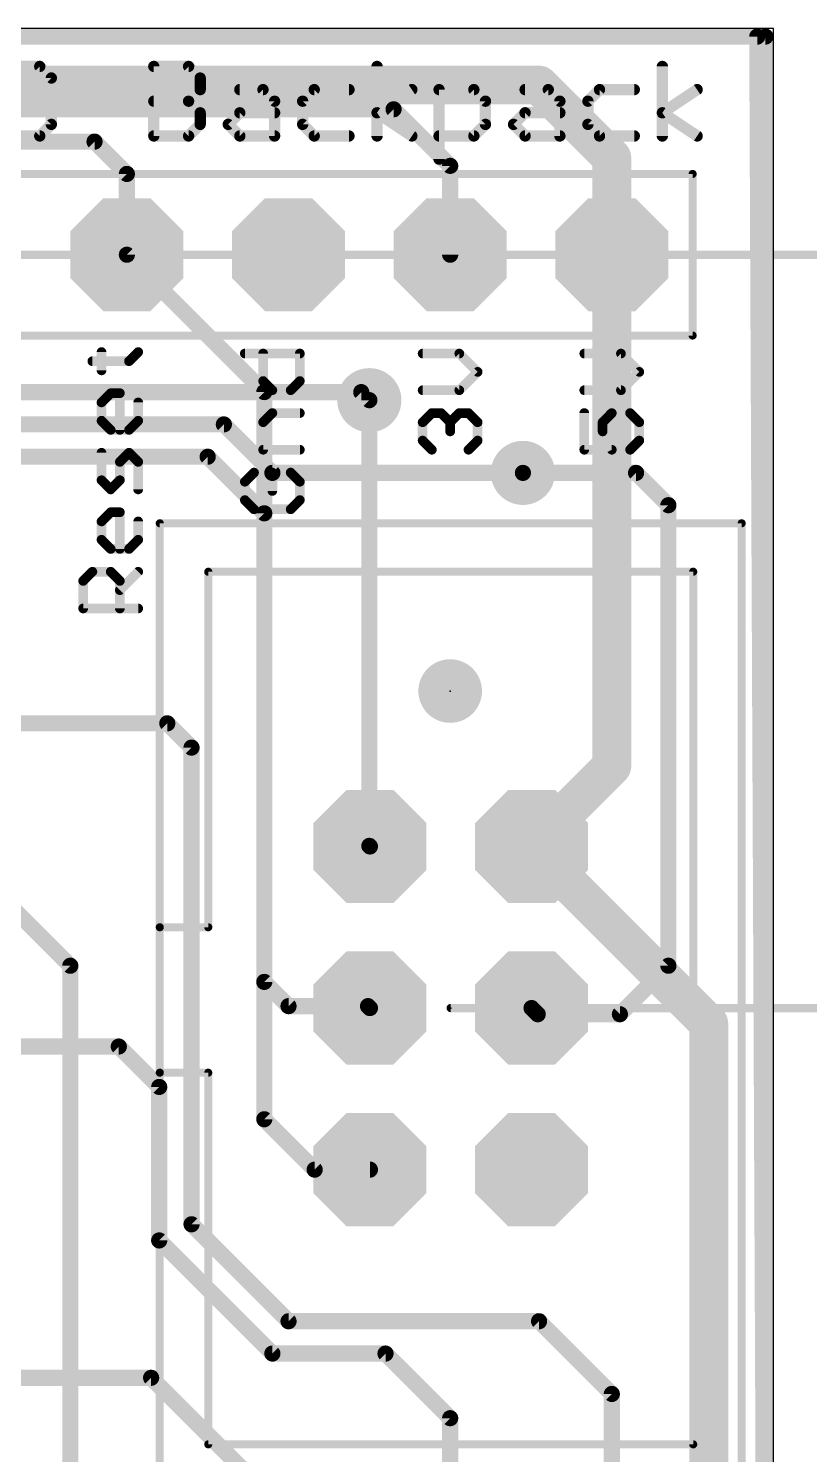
# Model space of a CAD drawing. Extents: x -14.2 to 67.7, y -5.3 to 32.7.
# Drawn here: x 42.14 to 54.41, y 6.54 to 28.96 of the extents above; entities that cross this region are included whole.
import ezdxf

# ---------------------------------------------------------------- set-up
doc = ezdxf.new("R2010")
doc.units = 0
for name, color, linetype in [('1', 12, 'CONTINUOUS'), ('16', 132, 'CONTINUOUS'), ('17', 110, 'CONTINUOUS'), ('18', 110, 'CONTINUOUS'), ('20', 53, 'CONTINUOUS'), ('21', 53, 'CONTINUOUS'), ('23', 53, 'CONTINUOUS'), ('47', 253, 'CONTINUOUS'), ('51', 253, 'CONTINUOUS')]:
    doc.layers.add(name, color=color, linetype=linetype)

# ---------------------------------------------------------------- blocks, each defined once
blk = doc.blocks.new('PIE')
at = {"const_width": 0.5}
blk.add_lwpolyline([(0, -0.25, 1), (0, 0.25, 1), (0, -0.25)], format="xyb", dxfattribs=at)
blk = doc.blocks.new('RECT')
blk.add_solid([(-0.5, -0.5), (0.5, -0.5), (-0.5, 0.5), (0.5, 0.5)])
blk = doc.blocks.new('OCTAGONP')
at = {"const_width": 0.5}
blk.add_lwpolyline([(-0.25, -0.1036), (-0.25, 0.1036), (-0.1036, 0.25), (0.1036, 0.25), (0.25, 0.1036), (0.25, -0.1036), (0.1036, -0.25), (-0.1036, -0.25), (-0.25, -0.1036), (-0.25, 0.1036)], dxfattribs=at)
blk = doc.blocks.new('ROUNDP')
at = {"const_width": 0.5}
blk.add_lwpolyline([(0, -0.25, 1), (0, 0.25, 1), (0, -0.25)], format="xyb", dxfattribs=at)
blk = doc.blocks.new('ROUNDV')
at = {"const_width": 0.5}
blk.add_lwpolyline([(0, -0.25, 1), (0, 0.25, 1), (0, -0.25)], format="xyb", dxfattribs=at)

msp = doc.modelspace()

# ---------------------------------------------------------------- linework, layer by layer
at = {"layer": '1'}
for points, const_width in [([(-0.127, 28.829), (53.721, 28.829)], 0.254), ([(53.721, 28.829), (53.721, 0)], 0.254), ([(21.717, 28.067), (50.165, 28.067)], 0.6096), ([(50.165, 28.067), (51.308, 26.924)], 0.6096), ([(51.308, 26.924), (51.308, 25.4)], 0.6096), ([(51.308, 25.4), (51.308, 17.36)], 0.6096), ([(36.449, 23.241), (47.371, 23.241)], 0.254), ([(47.371, 23.241), (47.498, 23.114)], 0.254), ([(36.703, 22.733), (45.212, 22.733)], 0.254), ([(45.212, 22.733), (45.974, 21.971)], 0.254), ([(36.957, 22.225), (44.958, 22.225)], 0.254), ([(44.958, 22.225), (45.847, 21.336)], 0.254), ([(45.974, 21.971), (49.911, 21.971)], 0.254), ([(45.847, 21.336), (45.847, 13.97)], 0.254), ([(44.323, 18.034), (41.359, 18.034)], 0.254), ([(44.704, 17.653), (44.323, 18.034)], 0.254), ([(44.704, 10.16), (44.704, 17.653)], 0.254), ([(51.308, 17.36), (50.047, 16.099)], 0.6096), ([(50.047, 16.099), (52.832, 13.314)], 0.6096), ([(45.847, 13.97), (46.228, 13.589)], 0.254), ([(46.228, 13.589), (47.477, 13.589)], 0.254), ([(47.477, 13.589), (47.507, 13.559)], 0.254), ([(52.832, 13.314), (52.832, 1.651)], 0.6096), ([(43.561, 12.954), (41.359, 12.954)], 0.254), ([(44.196, 12.319), (43.561, 12.954)], 0.254), ([(44.196, 9.906), (44.196, 12.319)], 0.254), ([(46.228, 8.636), (44.704, 10.16)], 0.254), ([(45.974, 8.128), (44.196, 9.906)], 0.254), ([(50.165, 8.636), (46.228, 8.636)], 0.254), ([(51.308, 7.493), (50.165, 8.636)], 0.254), ([(47.752, 8.128), (45.974, 8.128)], 0.254), ([(48.768, 7.112), (47.752, 8.128)], 0.254), ([(41.359, 7.747), (44.069, 7.747)], 0.254), ([(44.069, 7.747), (46.228, 5.588)], 0.254), ([(51.308, 2.54), (51.308, 7.493)], 0.254), ([(48.768, 2.54), (48.768, 7.112)], 0.254)]:
    msp.add_lwpolyline(points, dxfattribs=dict(at, const_width=const_width))
for points, const_width in [([(53.7845, 28.829, 1), (53.6575, 28.829)], 0.127), ([(53.721, 28.7655, 1), (53.721, 28.8925)], 0.127), ([(50.2728, 28.1748, 1), (50.0572, 27.9592)], 0.3048), ([(50.165, 27.9146, 1), (50.165, 28.2194)], 0.3048), ([(51.4604, 26.924, 1), (51.1556, 26.924)], 0.3048), ([(51.2002, 26.8162, 1), (51.4158, 27.0318)], 0.3048), ([(51.4604, 25.4, 1), (51.1556, 25.4)], 0.3048), ([(51.1556, 25.4, 1), (51.4604, 25.4)], 0.3048), ([(47.4159, 23.2859, 1), (47.3261, 23.1961)], 0.127), ([(47.371, 23.1775, 1), (47.371, 23.3045)], 0.127), ([(47.4531, 23.0691, 1), (47.5429, 23.1589)], 0.127), ([(45.2569, 22.7779, 1), (45.1671, 22.6881)], 0.127), ([(45.212, 22.6695, 1), (45.212, 22.7965)], 0.127), ([(45.0029, 22.2699, 1), (44.9131, 22.1801)], 0.127), ([(44.958, 22.1615, 1), (44.958, 22.2885)], 0.127), ([(45.974, 22.0345, 1), (45.974, 21.9075)], 0.127), ([(45.9291, 21.9261, 1), (46.0189, 22.0159)], 0.127), ([(49.911, 21.9075, 1), (49.911, 22.0345)], 0.127), ([(45.9105, 21.336, 1), (45.7835, 21.336)], 0.127), ([(45.8021, 21.2911, 1), (45.8919, 21.3809)], 0.127), ([(44.3679, 18.0789, 1), (44.2781, 17.9891)], 0.127), ([(44.323, 17.9705, 1), (44.323, 18.0975)], 0.127), ([(44.7675, 17.653, 1), (44.6405, 17.653)], 0.127), ([(44.6591, 17.6081, 1), (44.7489, 17.6979)], 0.127), ([(51.1556, 17.36, 1), (51.4604, 17.36)], 0.3048), ([(51.4158, 17.2522, 1), (51.2002, 17.4678)], 0.3048), ([(50.1548, 16.2068, 1), (49.9392, 15.9912)], 0.3048), ([(49.9392, 16.2068, 1), (50.1548, 15.9912)], 0.3048), ([(45.8919, 14.0149, 1), (45.8021, 13.9251)], 0.127), ([(45.7835, 13.97, 1), (45.9105, 13.97)], 0.127), ([(46.228, 13.6525, 1), (46.228, 13.5255)], 0.127), ([(46.1831, 13.5441, 1), (46.2729, 13.6339)], 0.127), ([(47.5219, 13.6339, 1), (47.4321, 13.5441)], 0.127), ([(47.477, 13.5255, 1), (47.477, 13.6525)], 0.127), ([(47.4621, 13.5141, 1), (47.5519, 13.6039)], 0.127), ([(52.9844, 13.314, 1), (52.6796, 13.314)], 0.3048), ([(52.7242, 13.2062, 1), (52.9398, 13.4218)], 0.3048), ([(43.6059, 12.9989, 1), (43.5161, 12.9091)], 0.127), ([(43.561, 12.8905, 1), (43.561, 13.0175)], 0.127), ([(44.2595, 12.319, 1), (44.1325, 12.319)], 0.127), ([(44.1511, 12.2741, 1), (44.2409, 12.3639)], 0.127), ([(44.7489, 10.2049, 1), (44.6591, 10.1151)], 0.127), ([(44.6405, 10.16, 1), (44.7675, 10.16)], 0.127), ([(44.2409, 9.9509, 1), (44.1511, 9.8611)], 0.127), ([(44.1325, 9.906, 1), (44.2595, 9.906)], 0.127), ([(46.228, 8.6995, 1), (46.228, 8.5725)], 0.127), ([(46.1831, 8.5911, 1), (46.2729, 8.6809)], 0.127), ([(50.2099, 8.6809, 1), (50.1201, 8.5911)], 0.127), ([(50.165, 8.5725, 1), (50.165, 8.6995)], 0.127), ([(45.974, 8.1915, 1), (45.974, 8.0645)], 0.127), ([(45.9291, 8.0831, 1), (46.0189, 8.1729)], 0.127), ([(47.7969, 8.1729, 1), (47.7071, 8.0831)], 0.127), ([(47.752, 8.0645, 1), (47.752, 8.1915)], 0.127), ([(44.1139, 7.7919, 1), (44.0241, 7.7021)], 0.127), ([(44.069, 7.6835, 1), (44.069, 7.8105)], 0.127), ([(51.3715, 7.493, 1), (51.2445, 7.493)], 0.127), ([(51.2631, 7.4481, 1), (51.3529, 7.5379)], 0.127), ([(48.8315, 7.112, 1), (48.7045, 7.112)], 0.127), ([(48.7231, 7.0671, 1), (48.8129, 7.1569)], 0.127)]:
    msp.add_lwpolyline(points, format="xyb", dxfattribs=dict(at, const_width=const_width))
at = {"layer": '16', "const_width": 0.254}
for points in [[(-0.254, 28.829), (53.594, 28.829)], [(53.594, 28.829), (53.721, 0)], [(24.003, 27.686), (47.879, 27.686)], [(47.879, 27.686), (48.768, 26.797)], [(24.765, 27.178), (43.18, 27.178)], [(43.18, 27.178), (43.688, 26.67)], [(48.768, 26.797), (48.768, 25.4)], [(43.688, 26.67), (43.688, 25.4)], [(43.688, 25.4), (45.847, 23.241)], [(45.847, 23.241), (45.847, 11.811)], [(47.498, 23.114), (47.498, 16.108)], [(49.911, 21.971), (51.689, 21.971)], [(51.689, 21.971), (52.197, 21.463)], [(52.197, 21.463), (52.197, 14.224)], [(42.799, 14.224), (39.878, 17.145)], [(47.498, 16.108), (47.507, 16.099)], [(42.799, 5.842), (42.799, 14.224)], [(52.197, 14.224), (51.435, 13.462)], [(50.144, 13.462), (50.047, 13.559)], [(51.435, 13.462), (50.144, 13.462)], [(45.847, 11.811), (46.639, 11.019)], [(46.639, 11.019), (47.507, 11.019)]]:
    msp.add_lwpolyline(points, dxfattribs=at)
at = {"layer": '16', "const_width": 0.127}
for points in [[(53.6575, 28.8293, 1), (53.5305, 28.8287)], [(53.594, 28.7655, 1), (53.594, 28.8925)], [(47.9239, 27.7309, 1), (47.8341, 27.6411)], [(47.879, 27.6225, 1), (47.879, 27.7495)], [(43.2249, 27.2229, 1), (43.1351, 27.1331)], [(43.18, 27.1145, 1), (43.18, 27.2415)], [(48.8315, 26.797, 1), (48.7045, 26.797)], [(48.7231, 26.7521, 1), (48.8129, 26.8419)], [(43.7515, 26.67, 1), (43.6245, 26.67)], [(43.6431, 26.6251, 1), (43.7329, 26.7149)], [(43.7329, 25.4449, 1), (43.6431, 25.3551)], [(43.6245, 25.4, 1), (43.7515, 25.4)], [(48.7045, 25.4, 1), (48.8315, 25.4)], [(45.9105, 23.241, 1), (45.7835, 23.241)], [(45.8021, 23.1961, 1), (45.8919, 23.2859)], [(47.5615, 23.114, 1), (47.4345, 23.114)], [(49.911, 22.0345, 1), (49.911, 21.9075)], [(51.7339, 22.0159, 1), (51.6441, 21.9261)], [(51.689, 21.9075, 1), (51.689, 22.0345)], [(52.2605, 21.463, 1), (52.1335, 21.463)], [(52.1521, 21.4181, 1), (52.2419, 21.5079)], [(47.5429, 16.1529, 1), (47.4531, 16.0631)], [(47.4345, 16.108, 1), (47.5615, 16.108)], [(47.4621, 16.0541, 1), (47.5519, 16.1439)], [(42.8625, 14.224, 1), (42.7355, 14.224)], [(52.2419, 14.1791, 1), (52.1521, 14.2689)], [(42.7541, 14.1791, 1), (42.8439, 14.2689)], [(52.1335, 14.224, 1), (52.2605, 14.224)], [(50.0919, 13.6039, 1), (50.0021, 13.5141)], [(50.144, 13.5255, 1), (50.144, 13.3985)], [(50.0991, 13.4171, 1), (50.1889, 13.5069)], [(51.3901, 13.5069, 1), (51.4799, 13.4171)], [(51.435, 13.3985, 1), (51.435, 13.5255)], [(45.8919, 11.8559, 1), (45.8021, 11.7661)], [(45.7835, 11.811, 1), (45.9105, 11.811)], [(46.639, 11.0825, 1), (46.639, 10.9555)], [(46.5941, 10.9741, 1), (46.6839, 11.0639)], [(47.507, 10.9555, 1), (47.507, 11.0825)]]:
    msp.add_lwpolyline(points, format="xyb", dxfattribs=at)
at = {"layer": '20'}
for p, q in [((53.848, 28.956), (0, 28.956)), ((53.848, 0), (53.848, 28.956))]:
    msp.add_line(p, q, dxfattribs=at)
at = {"layer": '21'}
for points, const_width in [([(42.3189, 28.36), (41.7723, 28.36)], 0.1778), ([(42.5011, 28.1778), (42.3189, 28.36)], 0.1778), ([(42.5011, 27.4491), (42.5011, 28.1778)], 0.1778), ([(44.1111, 27.2669), (44.1111, 28.36)], 0.1778), ([(44.1111, 28.36), (44.6577, 28.36)], 0.1778), ([(44.6577, 28.36), (44.8399, 28.1778)], 0.1778), ([(44.8399, 28.1778), (44.8399, 27.9957)], 0.1778), ([(47.6193, 27.2669), (47.6193, 28.36)], 0.1778), ([(52.102, 27.2669), (52.102, 28.36)], 0.1778), ([(44.8399, 27.9957), (44.6577, 27.8135)], 0.1778), ([(45.4627, 27.9957), (45.8271, 27.9957)], 0.1778), ([(45.8271, 27.9957), (46.0093, 27.8135)], 0.1778), ([(46.6321, 27.9957), (46.4499, 27.8135)], 0.1778), ([(47.1787, 27.9957), (46.6321, 27.9957)], 0.1778), ([(47.6193, 27.6313), (48.1659, 27.9957)], 0.1778), ([(48.5938, 26.9025), (48.5938, 27.9957)], 0.1778), ([(48.5938, 27.9957), (49.1404, 27.9957)], 0.1778), ([(49.1404, 27.9957), (49.3225, 27.8135)], 0.1778), ([(49.9454, 27.9957), (50.3098, 27.9957)], 0.1778), ([(50.3098, 27.9957), (50.4919, 27.8135)], 0.1778), ([(51.1148, 27.9957), (50.9326, 27.8135)], 0.1778), ([(51.6613, 27.9957), (51.1148, 27.9957)], 0.1778), ([(52.102, 27.6313), (52.6485, 27.9957)], 0.1778), ([(44.1111, 27.8135), (44.6577, 27.8135)], 0.1778), ([(44.6577, 27.8135), (44.8399, 27.6313)], 0.1778), ([(46.0093, 27.8135), (46.0093, 27.2669)], 0.1778), ([(46.4499, 27.8135), (46.4499, 27.4491)], 0.1778), ([(49.3225, 27.8135), (49.3225, 27.4491)], 0.1778), ([(50.4919, 27.8135), (50.4919, 27.2669)], 0.1778), ([(50.9326, 27.8135), (50.9326, 27.4491)], 0.1778), ([(44.8399, 27.6313), (44.8399, 27.4491)], 0.1778), ([(45.2805, 27.4491), (45.4627, 27.6313)], 0.1778), ([(45.4627, 27.6313), (46.0093, 27.6313)], 0.1778), ([(48.1659, 27.2669), (47.6193, 27.6313)], 0.1778), ([(49.7632, 27.4491), (49.9454, 27.6313)], 0.1778), ([(49.9454, 27.6313), (50.4919, 27.6313)], 0.1778), ([(52.6485, 27.2669), (52.102, 27.6313)], 0.1778), ([(41.7723, 27.2669), (42.3189, 27.2669)], 0.1778), ([(42.3189, 27.2669), (42.5011, 27.4491)], 0.1778), ([(44.6577, 27.2669), (44.1111, 27.2669)], 0.1778), ([(44.8399, 27.4491), (44.6577, 27.2669)], 0.1778), ([(45.4627, 27.2669), (45.2805, 27.4491)], 0.1778), ([(46.0093, 27.2669), (45.4627, 27.2669)], 0.1778), ([(46.4499, 27.4491), (46.6321, 27.2669)], 0.1778), ([(46.6321, 27.2669), (47.1787, 27.2669)], 0.1778), ([(49.1404, 27.2669), (48.5938, 27.2669)], 0.1778), ([(49.3225, 27.4491), (49.1404, 27.2669)], 0.1778), ([(49.9454, 27.2669), (49.7632, 27.4491)], 0.1778), ([(50.4919, 27.2669), (49.9454, 27.2669)], 0.1778), ([(50.9326, 27.4491), (51.1148, 27.2669)], 0.1778), ([(51.1148, 27.2669), (51.6613, 27.2669)], 0.1778), ([(27.178, 26.67), (52.578, 26.67)], 0.127), ([(52.578, 26.67), (52.578, 24.13)], 0.127), ([(52.578, 24.13), (27.178, 24.13)], 0.127), ([(43.1455, 23.7266), (43.7217, 23.7266)], 0.1524), ([(43.2896, 23.5825), (43.2896, 23.8706)], 0.1524), ([(43.7217, 23.7266), (43.8658, 23.8706)], 0.1524), ([(45.5415, 23.8469), (46.4058, 23.8469)], 0.1524), ([(45.8296, 23.4147), (45.8296, 23.8469)], 0.1524), ([(46.4058, 23.8469), (46.4058, 23.4147)], 0.1524), ([(48.9117, 23.8469), (48.3355, 23.8469)], 0.1524), ([(49.1998, 23.5588), (48.9117, 23.8469)], 0.1524), ([(51.4517, 23.8469), (50.8755, 23.8469)], 0.1524), ([(51.7398, 23.5588), (51.4517, 23.8469)], 0.1524), ([(48.9117, 23.2707), (49.1998, 23.5588)], 0.1524), ([(51.4517, 23.2707), (51.7398, 23.5588)], 0.1524), ([(45.9736, 23.2707), (45.8296, 23.4147)], 0.1524), ([(46.2617, 23.2707), (45.9736, 23.2707)], 0.1524), ([(46.4058, 23.4147), (46.2617, 23.2707)], 0.1524), ([(48.3355, 23.2707), (48.9117, 23.2707)], 0.1524), ([(50.8755, 23.2707), (51.4517, 23.2707)], 0.1524), ([(43.2896, 23.0792), (43.4336, 23.2232)], 0.1524), ([(43.2896, 22.7911), (43.2896, 23.0792)], 0.1524), ([(43.4336, 23.2232), (43.5777, 23.2232)], 0.1524), ([(43.5777, 23.2232), (43.5777, 22.647)], 0.1524), ([(43.8658, 23.0792), (43.8658, 22.7911)], 0.1524), ([(43.4336, 22.647), (43.2896, 22.7911)], 0.1524), ([(43.8658, 22.7911), (43.7217, 22.647)], 0.1524), ([(45.8296, 22.7673), (45.9736, 22.9114)], 0.1524), ([(45.9736, 22.9114), (46.4058, 22.9114)], 0.1524), ([(48.3355, 22.7673), (48.4795, 22.9114)], 0.1524), ([(48.4795, 22.9114), (48.6236, 22.9114)], 0.1524), ([(48.6236, 22.9114), (48.7676, 22.7673)], 0.1524), ([(48.7676, 22.7673), (48.9117, 22.9114)], 0.1524), ([(48.9117, 22.9114), (49.0557, 22.9114)], 0.1524), ([(49.0557, 22.9114), (49.1998, 22.7673)], 0.1524), ([(50.8755, 22.9114), (50.8755, 22.3352)], 0.1524), ([(51.1636, 22.7673), (51.3076, 22.9114)], 0.1524), ([(51.3076, 22.9114), (51.5957, 22.9114)], 0.1524), ([(51.5957, 22.9114), (51.7398, 22.7673)], 0.1524), ([(43.7217, 22.647), (43.4336, 22.647)], 0.1524), ([(45.8296, 22.3352), (45.8296, 22.7673)], 0.1524), ([(48.3355, 22.4792), (48.3355, 22.7673)], 0.1524), ([(48.7676, 22.7673), (48.7676, 22.6233)], 0.1524), ([(49.1998, 22.7673), (49.1998, 22.4792)], 0.1524), ([(51.1636, 22.6233), (51.1636, 22.7673)], 0.1524), ([(51.3076, 22.3352), (51.1636, 22.6233)], 0.1524), ([(51.7398, 22.7673), (51.7398, 22.4792)], 0.1524), ([(48.4795, 22.3352), (48.3355, 22.4792)], 0.1524), ([(49.1998, 22.4792), (49.0557, 22.3352)], 0.1524), ([(51.7398, 22.4792), (51.5957, 22.3352)], 0.1524), ([(43.2896, 21.8555), (43.2896, 22.2877)], 0.1524), ([(43.7217, 22.2877), (43.5777, 22.1437)], 0.1524), ([(43.5777, 22.1437), (43.5777, 21.8555)], 0.1524), ([(43.8658, 22.1437), (43.7217, 22.2877)], 0.1524), ([(43.8658, 21.7115), (43.8658, 22.1437)], 0.1524), ([(46.4058, 22.3352), (45.8296, 22.3352)], 0.1524), ([(50.8755, 22.3352), (51.3076, 22.3352)], 0.1524), ([(45.6855, 21.9759), (45.5415, 21.8318)], 0.1524), ([(46.2617, 21.9759), (45.9736, 21.9759)], 0.1524), ([(45.9736, 21.9759), (45.9736, 21.6878)], 0.1524), ([(46.4058, 21.8318), (46.2617, 21.9759)], 0.1524), ([(43.4336, 21.7115), (43.2896, 21.8555)], 0.1524), ([(43.5777, 21.8555), (43.4336, 21.7115)], 0.1524), ([(45.5415, 21.8318), (45.5415, 21.5437)], 0.1524), ([(46.4058, 21.5437), (46.4058, 21.8318)], 0.1524), ([(45.5415, 21.5437), (45.6855, 21.3996)], 0.1524), ([(46.2617, 21.3996), (46.4058, 21.5437)], 0.1524), ([(43.2896, 21.2081), (43.4336, 21.3522)], 0.1524), ([(43.4336, 21.3522), (43.5777, 21.3522)], 0.1524), ([(43.5777, 21.3522), (43.5777, 20.776)], 0.1524), ([(45.6855, 21.3996), (46.2617, 21.3996)], 0.1524), ([(43.2896, 20.92), (43.2896, 21.2081)], 0.1524), ([(43.8658, 21.2081), (43.8658, 20.92)], 0.1524), ([(44.205, 14.829), (44.205, 21.179)], 0.127), ([(44.205, 21.179), (53.349, 21.179)], 0.127), ([(53.349, 21.179), (53.349, 5.939)], 0.127), ([(43.4336, 20.776), (43.2896, 20.92)], 0.1524), ([(43.7217, 20.776), (43.4336, 20.776)], 0.1524), ([(43.8658, 20.92), (43.7217, 20.776)], 0.1524), ([(43.0015, 20.2726), (43.1455, 20.4167)], 0.1524), ([(43.1455, 20.4167), (43.4336, 20.4167)], 0.1524), ([(43.4336, 20.4167), (43.5777, 20.2726)], 0.1524), ([(43.5777, 20.1286), (43.8658, 20.4167)], 0.1524), ([(44.967, 14.829), (44.967, 20.417)], 0.127), ([(44.967, 20.417), (52.587, 20.417)], 0.127), ([(52.587, 20.417), (52.587, 6.701)], 0.127), ([(43.0015, 19.8404), (43.0015, 20.2726)], 0.1524), ([(43.5777, 20.2726), (43.5777, 19.8404)], 0.1524), ([(43.8658, 19.8404), (43.0015, 19.8404)], 0.1524), ([(44.205, 12.543), (44.205, 14.829)], 0.127), ([(44.205, 14.829), (44.967, 14.829)], 0.127), ([(44.205, 5.939), (44.205, 12.543)], 0.127), ([(44.967, 12.543), (44.205, 12.543)], 0.127), ([(44.967, 6.701), (44.967, 12.543)], 0.127), ([(52.587, 6.701), (44.967, 6.701)], 0.127)]:
    msp.add_lwpolyline(points, dxfattribs=dict(at, const_width=const_width))
for points, const_width in [([(42.3503, 28.3915, 1), (42.2874, 28.3286)], 0.0889), ([(42.3189, 28.3156, 1), (42.3189, 28.4045)], 0.0889), ([(42.5455, 28.1778, 1), (42.4566, 28.1778)], 0.0889), ([(42.4696, 28.1464, 1), (42.5325, 28.2093)], 0.0889), ([(44.1556, 28.36, 1), (44.0667, 28.36)], 0.0889), ([(44.1111, 28.4045, 1), (44.1111, 28.3156)], 0.0889), ([(44.6891, 28.3915, 1), (44.6262, 28.3286)], 0.0889), ([(44.6577, 28.3156, 1), (44.6577, 28.4045)], 0.0889), ([(44.8843, 28.1778, 1), (44.7954, 28.1778)], 0.0889), ([(44.8084, 28.1464, 1), (44.8713, 28.2093)], 0.0889), ([(47.6637, 28.36, 1), (47.5748, 28.36)], 0.0889), ([(52.1464, 28.36, 1), (52.0575, 28.36)], 0.0889), ([(44.7954, 27.9957, 1), (44.8843, 27.9957)], 0.0889), ([(44.8713, 27.9642, 1), (44.8084, 28.0271)], 0.0889), ([(45.4627, 28.0401, 1), (45.4627, 27.9512)], 0.0889), ([(45.8585, 28.0271, 1), (45.7956, 27.9642)], 0.0889), ([(45.8271, 27.9512, 1), (45.8271, 28.0401)], 0.0889), ([(46.6321, 28.0401, 1), (46.6321, 27.9512)], 0.0889), ([(46.6635, 27.9642, 1), (46.6007, 28.0271)], 0.0889), ([(47.1787, 27.9512, 1), (47.1787, 28.0401)], 0.0889), ([(48.1905, 27.9587, 1), (48.1412, 28.0326)], 0.0889), ([(48.6382, 27.9957, 1), (48.5493, 27.9957)], 0.0889), ([(48.5938, 28.0401, 1), (48.5938, 27.9512)], 0.0889), ([(49.1718, 28.0271, 1), (49.1089, 27.9642)], 0.0889), ([(49.1404, 27.9512, 1), (49.1404, 28.0401)], 0.0889), ([(49.9454, 28.0401, 1), (49.9454, 27.9512)], 0.0889), ([(50.3412, 28.0271, 1), (50.2783, 27.9642)], 0.0889), ([(50.3098, 27.9512, 1), (50.3098, 28.0401)], 0.0889), ([(51.1148, 28.0401, 1), (51.1148, 27.9512)], 0.0889), ([(51.1462, 27.9642, 1), (51.0833, 28.0271)], 0.0889), ([(51.6613, 27.9512, 1), (51.6613, 28.0401)], 0.0889), ([(52.6732, 27.9587, 1), (52.6239, 28.0326)], 0.0889), ([(44.1111, 27.8579, 1), (44.1111, 27.769)], 0.0889), ([(44.6891, 27.8449, 1), (44.6262, 27.782)], 0.0889), ([(44.6262, 27.8449, 1), (44.6891, 27.782)], 0.0889), ([(44.6577, 27.769, 1), (44.6577, 27.8579)], 0.0889), ([(46.0537, 27.8135, 1), (45.9648, 27.8135)], 0.0889), ([(45.9778, 27.782, 1), (46.0407, 27.8449)], 0.0889), ([(46.4943, 27.8135, 1), (46.4054, 27.8135)], 0.0889), ([(46.4185, 27.8449, 1), (46.4813, 27.782)], 0.0889), ([(49.367, 27.8135, 1), (49.2781, 27.8135)], 0.0889), ([(49.2911, 27.782, 1), (49.354, 27.8449)], 0.0889), ([(50.5364, 27.8135, 1), (50.4475, 27.8135)], 0.0889), ([(50.4605, 27.782, 1), (50.5234, 27.8449)], 0.0889), ([(50.977, 27.8135, 1), (50.8881, 27.8135)], 0.0889), ([(50.9012, 27.8449, 1), (50.964, 27.782)], 0.0889), ([(44.8843, 27.6313, 1), (44.7954, 27.6313)], 0.0889), ([(44.8084, 27.5998, 1), (44.8713, 27.6627)], 0.0889), ([(45.4627, 27.6757, 1), (45.4627, 27.5868)], 0.0889), ([(45.4941, 27.5998, 1), (45.4313, 27.6627)], 0.0889), ([(46.0093, 27.5868, 1), (46.0093, 27.6757)], 0.0889), ([(47.644, 27.6683, 1), (47.5946, 27.5943)], 0.0889), ([(47.5946, 27.6683, 1), (47.644, 27.5943)], 0.0889), ([(49.9454, 27.6757, 1), (49.9454, 27.5868)], 0.0889), ([(49.9768, 27.5998, 1), (49.9139, 27.6627)], 0.0889), ([(50.4919, 27.5868, 1), (50.4919, 27.6757)], 0.0889), ([(52.1266, 27.6683, 1), (52.0773, 27.5943)], 0.0889), ([(52.0773, 27.6683, 1), (52.1266, 27.5943)], 0.0889), ([(42.3189, 27.2224, 1), (42.3189, 27.3114)], 0.0889), ([(42.4566, 27.4491, 1), (42.5455, 27.4491)], 0.0889), ([(42.5325, 27.4177, 1), (42.4696, 27.4805)], 0.0889), ([(44.1111, 27.3114, 1), (44.1111, 27.2224)], 0.0889), ([(44.6577, 27.2224, 1), (44.6577, 27.3114)], 0.0889), ([(44.7954, 27.4491, 1), (44.8843, 27.4491)], 0.0889), ([(44.8713, 27.4177, 1), (44.8084, 27.4805)], 0.0889), ([(45.3119, 27.4805, 1), (45.2491, 27.4177)], 0.0889), ([(45.2491, 27.4805, 1), (45.3119, 27.4177)], 0.0889), ([(45.4627, 27.3114, 1), (45.4627, 27.2224)], 0.0889), ([(46.0093, 27.2224, 1), (46.0093, 27.3114)], 0.0889), ([(46.4813, 27.4805, 1), (46.4185, 27.4177)], 0.0889), ([(46.4054, 27.4491, 1), (46.4943, 27.4491)], 0.0889), ([(46.6321, 27.3114, 1), (46.6321, 27.2224)], 0.0889), ([(47.1787, 27.2224, 1), (47.1787, 27.3114)], 0.0889), ([(48.1412, 27.2299, 1), (48.1905, 27.3039)], 0.0889), ([(48.5938, 27.3114, 1), (48.5938, 27.2224)], 0.0889), ([(49.1404, 27.2224, 1), (49.1404, 27.3114)], 0.0889), ([(49.2781, 27.4491, 1), (49.367, 27.4491)], 0.0889), ([(49.354, 27.4177, 1), (49.2911, 27.4805)], 0.0889), ([(49.7946, 27.4805, 1), (49.7318, 27.4177)], 0.0889), ([(49.7318, 27.4805, 1), (49.7946, 27.4177)], 0.0889), ([(49.9454, 27.3114, 1), (49.9454, 27.2224)], 0.0889), ([(50.4919, 27.2224, 1), (50.4919, 27.3114)], 0.0889), ([(50.964, 27.4805, 1), (50.9012, 27.4177)], 0.0889), ([(50.8881, 27.4491, 1), (50.977, 27.4491)], 0.0889), ([(51.1148, 27.3114, 1), (51.1148, 27.2224)], 0.0889), ([(51.6613, 27.2224, 1), (51.6613, 27.3114)], 0.0889), ([(52.6239, 27.2299, 1), (52.6732, 27.3039)], 0.0889), ([(42.2874, 27.2983, 1), (42.3503, 27.2355)], 0.0889), ([(44.0667, 27.2669, 1), (44.1556, 27.2669)], 0.0889), ([(44.6262, 27.2983, 1), (44.6891, 27.2355)], 0.0889), ([(45.4313, 27.2355, 1), (45.4941, 27.2983)], 0.0889), ([(45.9648, 27.2669, 1), (46.0537, 27.2669)], 0.0889), ([(46.6007, 27.2355, 1), (46.6635, 27.2983)], 0.0889), ([(47.5748, 27.2669, 1), (47.6637, 27.2669)], 0.0889), ([(49.1089, 27.2983, 1), (49.1718, 27.2355)], 0.0889), ([(49.9139, 27.2355, 1), (49.9768, 27.2983)], 0.0889), ([(50.4475, 27.2669, 1), (50.5364, 27.2669)], 0.0889), ([(51.0833, 27.2355, 1), (51.1462, 27.2983)], 0.0889), ([(52.0575, 27.2669, 1), (52.1464, 27.2669)], 0.0889), ([(48.5493, 26.9025, 1), (48.6382, 26.9025)], 0.0889), ([(52.6098, 26.67, 1), (52.5463, 26.67)], 0.0635), ([(52.578, 26.6383, 1), (52.578, 26.7018)], 0.0635), ([(52.5463, 24.13, 1), (52.6098, 24.13)], 0.0635), ([(52.578, 24.0983, 1), (52.578, 24.1618)], 0.0635), ([(43.1455, 23.7647, 1), (43.1455, 23.6885)], 0.0762), ([(43.3277, 23.8706, 1), (43.2515, 23.8706)], 0.0762), ([(43.6948, 23.7535, 1), (43.7487, 23.6996)], 0.0762), ([(43.7217, 23.6885, 1), (43.7217, 23.7647)], 0.0762), ([(43.8927, 23.8437, 1), (43.8389, 23.8976)], 0.0762), ([(45.5415, 23.885, 1), (45.5415, 23.8088)], 0.0762), ([(45.8677, 23.8469, 1), (45.7915, 23.8469)], 0.0762), ([(46.4439, 23.8469, 1), (46.3677, 23.8469)], 0.0762), ([(46.4058, 23.8088, 1), (46.4058, 23.885)], 0.0762), ([(48.3355, 23.885, 1), (48.3355, 23.8088)], 0.0762), ([(48.9386, 23.8738, 1), (48.8847, 23.82)], 0.0762), ([(48.9117, 23.8088, 1), (48.9117, 23.885)], 0.0762), ([(50.8755, 23.885, 1), (50.8755, 23.8088)], 0.0762), ([(51.4786, 23.8738, 1), (51.4247, 23.82)], 0.0762), ([(51.4517, 23.8088, 1), (51.4517, 23.885)], 0.0762), ([(43.2515, 23.5825, 1), (43.3277, 23.5825)], 0.0762), ([(49.2267, 23.5319, 1), (49.1729, 23.5857)], 0.0762), ([(49.1729, 23.5319, 1), (49.2267, 23.5857)], 0.0762), ([(51.7667, 23.5319, 1), (51.7129, 23.5857)], 0.0762), ([(51.7129, 23.5319, 1), (51.7667, 23.5857)], 0.0762), ([(45.8565, 23.4417, 1), (45.8026, 23.3878)], 0.0762), ([(45.7915, 23.4147, 1), (45.8677, 23.4147)], 0.0762), ([(45.9736, 23.3088, 1), (45.9736, 23.2326)], 0.0762), ([(45.9467, 23.2437, 1), (46.0006, 23.2976)], 0.0762), ([(46.2348, 23.2976, 1), (46.2887, 23.2437)], 0.0762), ([(46.2617, 23.2326, 1), (46.2617, 23.3088)], 0.0762), ([(46.3677, 23.4147, 1), (46.4439, 23.4147)], 0.0762), ([(46.4327, 23.3878, 1), (46.3789, 23.4417)], 0.0762), ([(48.3355, 23.3088, 1), (48.3355, 23.2326)], 0.0762), ([(48.8847, 23.2976, 1), (48.9386, 23.2437)], 0.0762), ([(48.9117, 23.2326, 1), (48.9117, 23.3088)], 0.0762), ([(50.8755, 23.3088, 1), (50.8755, 23.2326)], 0.0762), ([(51.4247, 23.2976, 1), (51.4786, 23.2437)], 0.0762), ([(51.4517, 23.2326, 1), (51.4517, 23.3088)], 0.0762), ([(43.2626, 23.1061, 1), (43.3165, 23.0522)], 0.0762), ([(43.3277, 23.0792, 1), (43.2515, 23.0792)], 0.0762), ([(43.4336, 23.2613, 1), (43.4336, 23.1851)], 0.0762), ([(43.4606, 23.1963, 1), (43.4067, 23.2502)], 0.0762), ([(43.6158, 23.2232, 1), (43.5396, 23.2232)], 0.0762), ([(43.5777, 23.1851, 1), (43.5777, 23.2613)], 0.0762), ([(43.9039, 23.0792, 1), (43.8277, 23.0792)], 0.0762), ([(43.3165, 22.818, 1), (43.2626, 22.7641)], 0.0762), ([(43.8927, 22.7641, 1), (43.8389, 22.818)], 0.0762), ([(45.9736, 22.9495, 1), (45.9736, 22.8733)], 0.0762), ([(46.0006, 22.8844, 1), (45.9467, 22.9383)], 0.0762), ([(46.4058, 22.8733, 1), (46.4058, 22.9495)], 0.0762), ([(48.4795, 22.9495, 1), (48.4795, 22.8733)], 0.0762), ([(48.5065, 22.8844, 1), (48.4526, 22.9383)], 0.0762), ([(48.6505, 22.9383, 1), (48.5966, 22.8844)], 0.0762), ([(48.6236, 22.8733, 1), (48.6236, 22.9495)], 0.0762), ([(48.9117, 22.9495, 1), (48.9117, 22.8733)], 0.0762), ([(48.9386, 22.8844, 1), (48.8847, 22.9383)], 0.0762), ([(49.0827, 22.9383, 1), (49.0288, 22.8844)], 0.0762), ([(49.0557, 22.8733, 1), (49.0557, 22.9495)], 0.0762), ([(50.9136, 22.9114, 1), (50.8374, 22.9114)], 0.0762), ([(51.3076, 22.9495, 1), (51.3076, 22.8733)], 0.0762), ([(51.3346, 22.8844, 1), (51.2807, 22.9383)], 0.0762), ([(51.6227, 22.9383, 1), (51.5688, 22.8844)], 0.0762), ([(51.5957, 22.8733, 1), (51.5957, 22.9495)], 0.0762), ([(43.2515, 22.7911, 1), (43.3277, 22.7911)], 0.0762), ([(43.4336, 22.6851, 1), (43.4336, 22.6089)], 0.0762), ([(43.4067, 22.6201, 1), (43.4606, 22.6739)], 0.0762), ([(43.5396, 22.647, 1), (43.6158, 22.647)], 0.0762), ([(43.6948, 22.6739, 1), (43.7487, 22.6201)], 0.0762), ([(43.7217, 22.6089, 1), (43.7217, 22.6851)], 0.0762), ([(43.8277, 22.7911, 1), (43.9039, 22.7911)], 0.0762), ([(45.8026, 22.7943, 1), (45.8565, 22.7404)], 0.0762), ([(45.8677, 22.7673, 1), (45.7915, 22.7673)], 0.0762), ([(48.3085, 22.7943, 1), (48.3624, 22.7404)], 0.0762), ([(48.3736, 22.7673, 1), (48.2974, 22.7673)], 0.0762), ([(48.8057, 22.7673, 1), (48.7295, 22.7673)], 0.0762), ([(48.7407, 22.7943, 1), (48.7946, 22.7404)], 0.0762), ([(48.7295, 22.6233, 1), (48.8057, 22.6233)], 0.0762), ([(48.7407, 22.7404, 1), (48.7946, 22.7943)], 0.0762), ([(49.2379, 22.7673, 1), (49.1617, 22.7673)], 0.0762), ([(49.1729, 22.7404, 1), (49.2267, 22.7943)], 0.0762), ([(51.1366, 22.7943, 1), (51.1905, 22.7404)], 0.0762), ([(51.2017, 22.7673, 1), (51.1255, 22.7673)], 0.0762), ([(51.1977, 22.6403, 1), (51.1295, 22.6062)], 0.0762), ([(51.1255, 22.6233, 1), (51.2017, 22.6233)], 0.0762), ([(51.7779, 22.7673, 1), (51.7017, 22.7673)], 0.0762), ([(51.7129, 22.7404, 1), (51.7667, 22.7943)], 0.0762), ([(48.3624, 22.5062, 1), (48.3085, 22.4523)], 0.0762), ([(48.2974, 22.4792, 1), (48.3736, 22.4792)], 0.0762), ([(49.1617, 22.4792, 1), (49.2379, 22.4792)], 0.0762), ([(49.2267, 22.4523, 1), (49.1729, 22.5062)], 0.0762), ([(51.7017, 22.4792, 1), (51.7779, 22.4792)], 0.0762), ([(51.7667, 22.4523, 1), (51.7129, 22.5062)], 0.0762), ([(43.3277, 22.2877, 1), (43.2515, 22.2877)], 0.0762), ([(43.5507, 22.1706, 1), (43.6046, 22.1167)], 0.0762), ([(43.6158, 22.1437, 1), (43.5396, 22.1437)], 0.0762), ([(43.7487, 22.3146, 1), (43.6948, 22.2608)], 0.0762), ([(43.7487, 22.2608, 1), (43.6948, 22.3146)], 0.0762), ([(43.9039, 22.1437, 1), (43.8277, 22.1437)], 0.0762), ([(43.8389, 22.1167, 1), (43.8927, 22.1706)], 0.0762), ([(45.8296, 22.3733, 1), (45.8296, 22.2971)], 0.0762), ([(45.7915, 22.3352, 1), (45.8677, 22.3352)], 0.0762), ([(46.4058, 22.2971, 1), (46.4058, 22.3733)], 0.0762), ([(48.4526, 22.3082, 1), (48.5065, 22.3621)], 0.0762), ([(49.0288, 22.3621, 1), (49.0827, 22.3082)], 0.0762), ([(50.8755, 22.3733, 1), (50.8755, 22.2971)], 0.0762), ([(50.8374, 22.3352, 1), (50.9136, 22.3352)], 0.0762), ([(51.2736, 22.3181, 1), (51.3417, 22.3522)], 0.0762), ([(51.3076, 22.2971, 1), (51.3076, 22.3733)], 0.0762), ([(51.5688, 22.3621, 1), (51.6227, 22.3082)], 0.0762), ([(45.7125, 21.9489, 1), (45.6586, 22.0028)], 0.0762), ([(45.9736, 22.014, 1), (45.9736, 21.9378)], 0.0762), ([(46.0117, 21.9759, 1), (45.9355, 21.9759)], 0.0762), ([(46.2887, 22.0028, 1), (46.2348, 21.9489)], 0.0762), ([(46.2617, 21.9378, 1), (46.2617, 22.014)], 0.0762), ([(43.3165, 21.8825, 1), (43.2626, 21.8286)], 0.0762), ([(43.2515, 21.8555, 1), (43.3277, 21.8555)], 0.0762), ([(43.4067, 21.7384, 1), (43.4606, 21.6845)], 0.0762), ([(43.4067, 21.6845, 1), (43.4606, 21.7384)], 0.0762), ([(43.5396, 21.8555, 1), (43.6158, 21.8555)], 0.0762), ([(43.6046, 21.8286, 1), (43.5507, 21.8825)], 0.0762), ([(43.8277, 21.7115, 1), (43.9039, 21.7115)], 0.0762), ([(45.5145, 21.8588, 1), (45.5684, 21.8049)], 0.0762), ([(45.5796, 21.8318, 1), (45.5034, 21.8318)], 0.0762), ([(46.4439, 21.8318, 1), (46.3677, 21.8318)], 0.0762), ([(46.3789, 21.8049, 1), (46.4327, 21.8588)], 0.0762), ([(45.5684, 21.5706, 1), (45.5145, 21.5168)], 0.0762), ([(45.5034, 21.5437, 1), (45.5796, 21.5437)], 0.0762), ([(45.9355, 21.6878, 1), (46.0117, 21.6878)], 0.0762), ([(46.3677, 21.5437, 1), (46.4439, 21.5437)], 0.0762), ([(46.4327, 21.5168, 1), (46.3789, 21.5706)], 0.0762), ([(43.4336, 21.3903, 1), (43.4336, 21.3141)], 0.0762), ([(43.4606, 21.3252, 1), (43.4067, 21.3791)], 0.0762), ([(43.6158, 21.3522, 1), (43.5396, 21.3522)], 0.0762), ([(43.5777, 21.3141, 1), (43.5777, 21.3903)], 0.0762), ([(45.6855, 21.4377, 1), (45.6855, 21.3615)], 0.0762), ([(45.6586, 21.3727, 1), (45.7125, 21.4266)], 0.0762), ([(46.2348, 21.4266, 1), (46.2887, 21.3727)], 0.0762), ([(46.2617, 21.3615, 1), (46.2617, 21.4377)], 0.0762), ([(43.2626, 21.2351, 1), (43.3165, 21.1812)], 0.0762), ([(43.3277, 21.2081, 1), (43.2515, 21.2081)], 0.0762), ([(43.9039, 21.2081, 1), (43.8277, 21.2081)], 0.0762), ([(44.2368, 21.179, 1), (44.1733, 21.179)], 0.0635), ([(44.205, 21.2108, 1), (44.205, 21.1473)], 0.0635), ([(53.3808, 21.179, 1), (53.3173, 21.179)], 0.0635), ([(53.349, 21.1473, 1), (53.349, 21.2108)], 0.0635), ([(43.3165, 20.947, 1), (43.2626, 20.8931)], 0.0762), ([(43.2515, 20.92, 1), (43.3277, 20.92)], 0.0762), ([(43.4336, 20.8141, 1), (43.4336, 20.7379)], 0.0762), ([(43.7217, 20.7379, 1), (43.7217, 20.8141)], 0.0762), ([(43.8277, 20.92, 1), (43.9039, 20.92)], 0.0762), ([(43.8927, 20.8931, 1), (43.8389, 20.947)], 0.0762), ([(43.4067, 20.749, 1), (43.4606, 20.8029)], 0.0762), ([(43.5396, 20.776, 1), (43.6158, 20.776)], 0.0762), ([(43.6948, 20.8029, 1), (43.7487, 20.749)], 0.0762), ([(43.1455, 20.4548, 1), (43.1455, 20.3786)], 0.0762), ([(43.1725, 20.3897, 1), (43.1186, 20.4436)], 0.0762), ([(43.4606, 20.4436, 1), (43.4067, 20.3897)], 0.0762), ([(43.4336, 20.3786, 1), (43.4336, 20.4548)], 0.0762), ([(43.8927, 20.3897, 1), (43.8389, 20.4436)], 0.0762), ([(44.9988, 20.417, 1), (44.9352, 20.417)], 0.0635), ([(44.967, 20.4488, 1), (44.967, 20.3853)], 0.0635), ([(52.6188, 20.417, 1), (52.5553, 20.417)], 0.0635), ([(52.587, 20.3853, 1), (52.587, 20.4488)], 0.0635), ([(42.9745, 20.2996, 1), (43.0284, 20.2457)], 0.0762), ([(43.0396, 20.2726, 1), (42.9634, 20.2726)], 0.0762), ([(43.5507, 20.1555, 1), (43.6046, 20.1016)], 0.0762), ([(43.6158, 20.2726, 1), (43.5396, 20.2726)], 0.0762), ([(43.5507, 20.2457, 1), (43.6046, 20.2996)], 0.0762), ([(43.0015, 19.8785, 1), (43.0015, 19.8023)], 0.0762), ([(42.9634, 19.8404, 1), (43.0396, 19.8404)], 0.0762), ([(43.5396, 19.8404, 1), (43.6158, 19.8404)], 0.0762), ([(43.8658, 19.8023, 1), (43.8658, 19.8785)], 0.0762), ([(44.2368, 14.829, 1), (44.1733, 14.829)], 0.0635), ([(44.205, 14.8608, 1), (44.205, 14.7973)], 0.0635), ([(44.1733, 14.829, 1), (44.2368, 14.829)], 0.0635), ([(44.9352, 14.829, 1), (44.9988, 14.829)], 0.0635), ([(44.967, 14.7973, 1), (44.967, 14.8608)], 0.0635), ([(44.205, 12.5748, 1), (44.205, 12.5113)], 0.0635), ([(44.2368, 12.543, 1), (44.1733, 12.543)], 0.0635), ([(44.1733, 12.543, 1), (44.2368, 12.543)], 0.0635), ([(44.9988, 12.543, 1), (44.9352, 12.543)], 0.0635), ([(44.967, 12.5113, 1), (44.967, 12.5748)], 0.0635), ([(44.9352, 6.701, 1), (44.9988, 6.701)], 0.0635), ([(44.967, 6.7328, 1), (44.967, 6.6693)], 0.0635), ([(52.5553, 6.701, 1), (52.6188, 6.701)], 0.0635), ([(52.587, 6.6693, 1), (52.587, 6.7328)], 0.0635)]:
    msp.add_lwpolyline(points, format="xyb", dxfattribs=dict(at, const_width=const_width))
at = {"layer": '23'}
for p in [(48.768, 18.542), (48.777, 13.559)]:
    msp.add_point(p, dxfattribs=at)
at = {"layer": '47', "const_width": 0.13}
for points in [[(39.878, 25.4), (67.609, 25.4)], [(48.777, 13.559), (63.164, 13.559)]]:
    msp.add_lwpolyline(points, dxfattribs=at)
at = {"layer": '47', "const_width": 0.065}
msp.add_lwpolyline([(48.777, 13.5915, 1), (48.777, 13.5265)], format="xyb", dxfattribs=at)

# ---------------------------------------------------------------- block references
at = {"layer": '1'}
msp.add_blockref('PIE', (48.768, 18.542), dxfattribs=at)
at = {"layer": '17', "rotation": 270}
for name, p, xscale, yscale in [('OCTAGONP', (43.688, 25.4), 1.778, 1.778), ('OCTAGONP', (43.688, 25.4), 1.778, 1.778), ('OCTAGONP', (46.228, 25.4), 1.778, 1.778), ('OCTAGONP', (46.228, 25.4), 1.778, 1.778), ('OCTAGONP', (48.768, 25.4), 1.778, 1.778), ('OCTAGONP', (48.768, 25.4), 1.778, 1.778), ('OCTAGONP', (51.308, 25.4), 1.778, 1.778), ('OCTAGONP', (51.308, 25.4), 1.778, 1.778), ('ROUNDP', (43.688, 25.4), 1.4224, 1.4224), ('ROUNDP', (46.228, 25.4), 1.4224, 1.4224), ('ROUNDP', (48.768, 25.4), 1.4224, 1.4224), ('ROUNDP', (51.308, 25.4), 1.4224, 1.4224), ('OCTAGONP', (47.507, 16.099), 1.778, 1.778), ('OCTAGONP', (47.507, 16.099), 1.778, 1.778), ('OCTAGONP', (50.047, 16.099), 1.778, 1.778), ('OCTAGONP', (50.047, 16.099), 1.778, 1.778), ('ROUNDP', (47.507, 16.099), 1.4224, 1.4224), ('ROUNDP', (50.047, 16.099), 1.4224, 1.4224), ('OCTAGONP', (47.507, 13.559), 1.778, 1.778), ('OCTAGONP', (47.507, 13.559), 1.778, 1.778), ('OCTAGONP', (50.047, 13.559), 1.778, 1.778), ('OCTAGONP', (50.047, 13.559), 1.778, 1.778), ('ROUNDP', (47.507, 13.559), 1.4224, 1.4224), ('ROUNDP', (50.047, 13.559), 1.4224, 1.4224), ('OCTAGONP', (47.507, 11.019), 1.778, 1.778), ('OCTAGONP', (47.507, 11.019), 1.778, 1.778), ('OCTAGONP', (50.047, 11.019), 1.778, 1.778), ('OCTAGONP', (50.047, 11.019), 1.778, 1.778), ('ROUNDP', (47.507, 11.019), 1.4224, 1.4224), ('ROUNDP', (50.047, 11.019), 1.4224, 1.4224)]:
    msp.add_blockref(name, p, dxfattribs=dict(at, xscale=xscale, yscale=yscale))
at = {"layer": '18', "xscale": 1.008, "yscale": 1.008}
for p in [(47.498, 23.114), (47.498, 23.114), (49.911, 21.971), (49.911, 21.971)]:
    msp.add_blockref('ROUNDV', p, dxfattribs=at)
at = {"layer": '51', "xscale": 0.508, "yscale": 0.508}
for p, rotation in [((43.688, 25.4), 180), ((46.228, 25.4), 180), ((48.768, 25.4), 180), ((51.308, 25.4), 180), ((47.507, 16.099), 270), ((50.047, 16.099), 270), ((47.507, 13.559), 270), ((50.047, 13.559), 270), ((47.507, 11.019), 270), ((50.047, 11.019), 270)]:
    msp.add_blockref('RECT', p, dxfattribs=dict(at, rotation=rotation))

doc.saveas('drawing.dxf')
